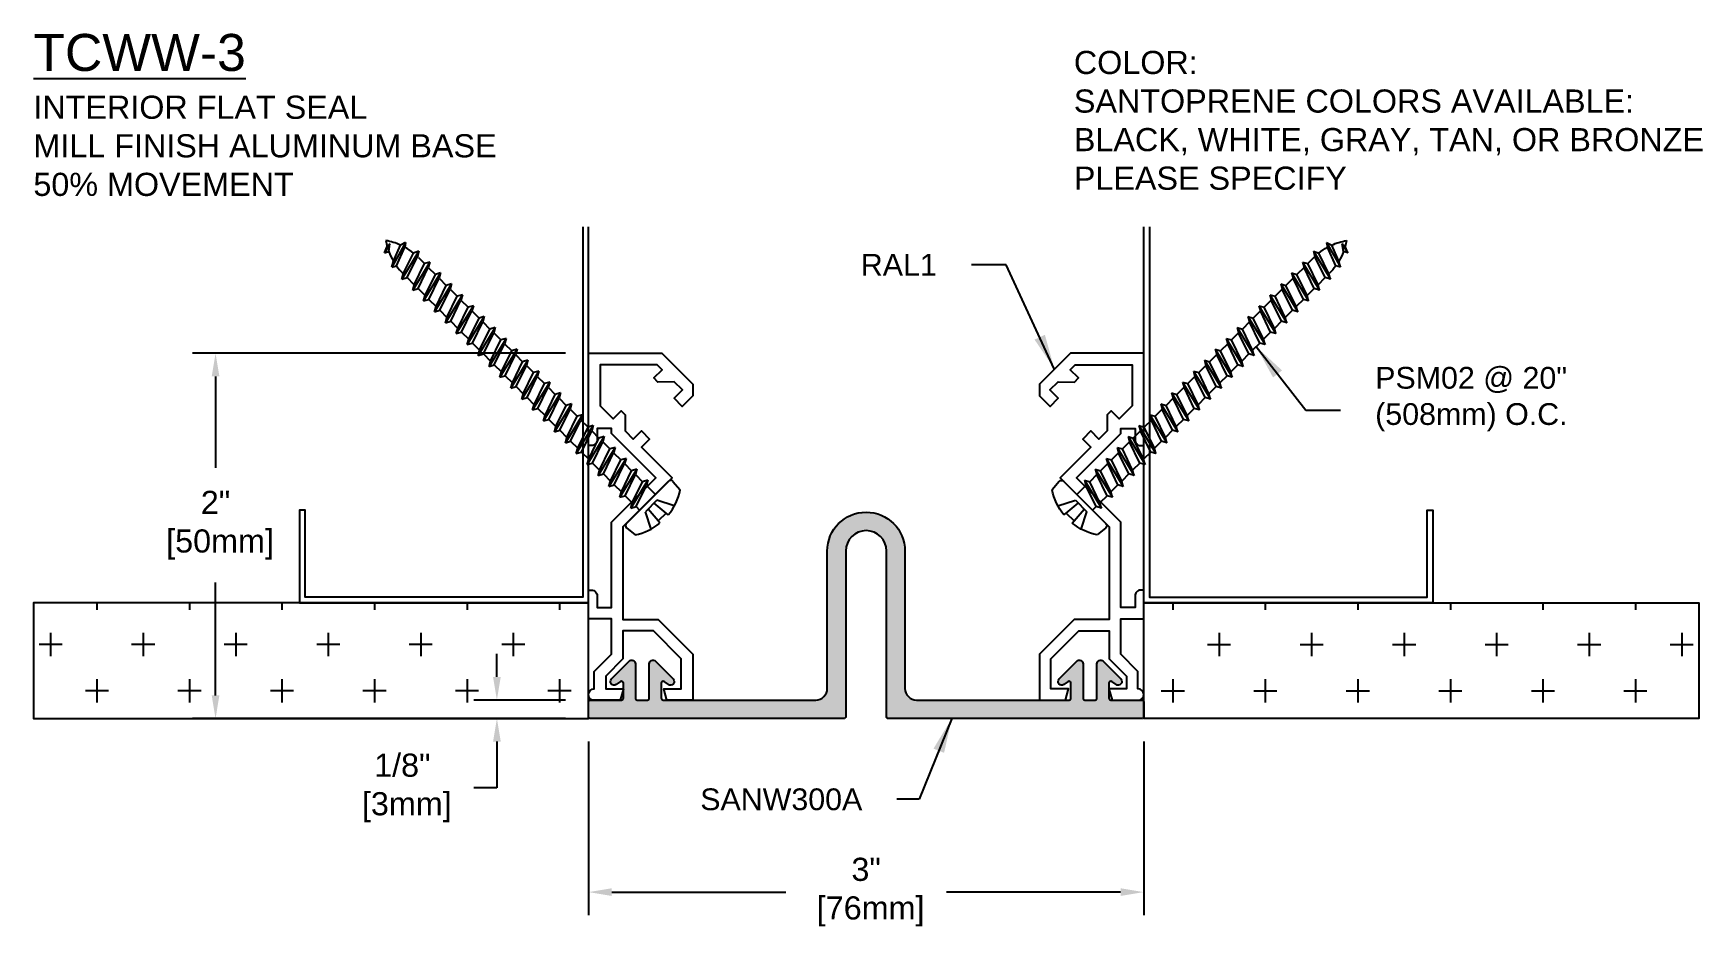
# Model space of a CAD drawing. Header units: inches. Extents: x 1.1 to 10.12, y 0.97 to 5.8.
import ezdxf

# ---------------------------------------------------------------- set-up
doc = ezdxf.new("R2010")
doc.units = ezdxf.units.IN
doc.header["$MEASUREMENT"] = 0
for name, color, linetype in [('Anchors', 4, 'Continuous'), ('Conditions', 1, 'Continuous'), ('Dimensions', 3, 'Continuous'), ('Fillers', 2, 'Continuous'), ('Metals', 7, 'Continuous'), ('Text', 2, 'Continuous')]:
    doc.layers.add(name, color=color, linetype=linetype)
doc.styles.add('Arial', font='arial.ttf')
doc.dimstyles.new('Arial', dxfattribs={"dimtxt": 0.1875, "dimasz": 0.1875, "dimexe": 0.1875, "dimexo": 0.1875, "dimgap": 0.1875, "dimtad": 0, "dimtih": 1, "dimtoh": 1, "dimdec": 4, "dimzin": 0, "dimdsep": 46, "dimlunit": 4, "dimtxsty": 'Arial', "dimcen": 0.1875, "dimadec": 0, "dimazin": 0, "dimtfac": 1, "dimtdec": 4, "dimtofl": 0, "dimtmove": 0, "dimatfit": 3, "dimfxl": 0, "dimfrac": 2, "dimtolj": 1, "dimtzin": 0, "dimarcsym": 0})

# ---------------------------------------------------------------- blocks, each defined once
blk = doc.blocks.new('A$CB0F2')
blk.add_lwpolyline([(0.029, 0.0023, -0.958439), (0.0317, 0.0642), (0.0317, 0.1582), (0.1247, 0.2512), (0.1247, 0.4422), (0.0007, 0.4422), (0.0007, 0.5972), (0.0167, 0.5972, -0.414214), (0.0477, 0.5662), (0.0477, 0.5042), (0.1247, 0.5042), (0.1247, 0.9649), (0.3641, 1.2043), (0.1247, 1.4438), (0.1247, 1.4712), (0.0477, 1.4712), (0.0477, 1.4092, -0.414214), (0.0167, 1.3782), (0.0007, 1.3782), (0.0007, 1.8772), (0.397, 1.8772), (0.5637, 1.7105), (0.5637, 1.6471), (0.507, 1.5904), (0.4631, 1.6343), (0.5077, 1.6788), (0.4638, 1.7226), (0.3755, 1.7219), (0.3535, 1.7439), (0.3981, 1.7884), (0.3713, 1.8152), (0.0627, 1.8152), (0.0627, 1.5935), (0.1329, 1.5232), (0.1768, 1.5671), (0.1987, 1.5452), (0.1987, 1.4575), (0.2425, 1.4136), (0.2864, 1.4575), (0.3302, 1.4136), (0.2864, 1.3698), (0.4518, 1.2043), (0.1867, 0.9392), (0.1867, 0.4392), (0.3767, 0.4392), (0.5637, 0.2522), (0.5637, 0.0022), (0.4233, 0.0022), (0.4067, 0.0642), (0.5017, 0.0642), (0.5017, 0.2265), (0.351, 0.3772), (0.1867, 0.3772), (0.1867, 0.2255), (0.0937, 0.1325), (0.0937, 0.0642), (0.1887, 0.0642), (0.172, 0.0022), (0.029, 0.0022)], format="xyb")
blk = doc.blocks.new('ral1')
blk.add_blockref('A$CB0F2', (-0.029, -0.0022))
blk = doc.blocks.new('*D3')
at = {"layer": 'Defpoints', "color": 0}
for p in [(4.1014, 2.0973), (7.1014, 2.0973), (4.1014, 1.1595)]:
    blk.add_point(p, dxfattribs=at)
at = {"layer": 'Dimensions', "color": 0, "lineweight": -2}
for p, q in [((4.1014, 1.9723), (4.1014, 1.0345)), ((7.1014, 1.9723), (7.1014, 1.0345)), ((4.2264, 1.1595), (5.1667, 1.1595)), ((6.9764, 1.1595), (6.0361, 1.1595))]:
    blk.add_line(p, q, dxfattribs=at)
at = {"layer": 'Dimensions', "color": 0}
for points in [[(4.2264, 1.1803), (4.2264, 1.1386), (4.1014, 1.1595)], [(6.9764, 1.1803), (6.9764, 1.1386), (7.1014, 1.1595)]]:
    blk.add_solid(points, dxfattribs=at)
at = {"layer": 'Dimensions', "color": 0, "insert": (5.6014, 1.1595), "char_height": 0.125, "attachment_point": 5, "style": 'Arial'}
blk.add_mtext('\\A1;3"\\P [76mm]', dxfattribs=at)
blk = doc.blocks.new('PSM02')
for p, q in [((-0.089, 0.1159), (-0.0437, 0.0281)), ((-0.0319, 0.1271), (-0.0299, 0.1115)), ((-0.0299, 0.1115), (0.0299, 0.1115)), ((-0.0299, 0.1115), (-0.023, 0.0281)), ((0.0299, 0.1115), (0.023, 0.0281)), ((0.0319, 0.1271), (0.0299, 0.1115)), ((0.089, 0.1159), (0.0437, 0.0281)), ((-0.1774, 0.0173), (-0.1722, 0.0772)), ((-0.1615, 0), (0.1615, 0)), ((-0.06, -0.0689), (-0.06, 0)), ((-0.0437, 0.0281), (0.0437, 0.0281)), ((0.06, -0.0273), (0.06, 0)), ((0.1774, 0.0173), (0.1722, 0.0772)), ((-0.086, -0.0833), (0.086, -0.0417)), ((-0.086, -0.0833), (-0.06, -0.0689)), ((-0.086, -0.0833), (-0.06, -0.0977)), ((0.06, -0.0273), (-0.06, -0.0689)), ((0.06, -0.0561), (-0.06, -0.0977)), ((0.086, -0.0417), (0.06, -0.0273)), ((0.086, -0.0417), (0.06, -0.0561)), ((0.06, -0.1106), (0.06, -0.0561)), ((-0.086, -0.1667), (0.086, -0.125)), ((-0.086, -0.1667), (-0.06, -0.1523)), ((-0.086, -0.1667), (-0.06, -0.1811)), ((-0.06, -0.1523), (-0.06, -0.0977)), ((0.06, -0.1106), (-0.06, -0.1523)), ((0.06, -0.1394), (-0.06, -0.1811)), ((0.086, -0.125), (0.06, -0.1106)), ((0.086, -0.125), (0.06, -0.1394)), ((0.06, -0.1939), (0.06, -0.1394)), ((-0.086, -0.25), (0.086, -0.2083)), ((-0.086, -0.25), (-0.06, -0.2356)), ((-0.086, -0.25), (-0.06, -0.2644)), ((-0.06, -0.2356), (-0.06, -0.1811)), ((0.06, -0.1939), (-0.06, -0.2356)), ((0.06, -0.2227), (-0.06, -0.2644)), ((-0.06, -0.3189), (-0.06, -0.2644)), ((0.086, -0.2083), (0.06, -0.1939)), ((0.086, -0.2083), (0.06, -0.2227)), ((0.06, -0.2773), (0.06, -0.2227)), ((-0.086, -0.3333), (0.086, -0.2917)), ((-0.086, -0.3333), (-0.06, -0.3189)), ((-0.086, -0.3333), (-0.06, -0.3477)), ((0.06, -0.2773), (-0.06, -0.3189)), ((0.06, -0.3061), (-0.06, -0.3477)), ((-0.06, -0.4023), (-0.06, -0.3477)), ((0.06, -0.3606), (-0.06, -0.4023)), ((0.086, -0.2917), (0.06, -0.2773)), ((0.086, -0.2917), (0.06, -0.3061)), ((0.06, -0.3606), (0.06, -0.3061)), ((0.086, -0.375), (0.06, -0.3606)), ((-0.086, -0.4167), (0.086, -0.375)), ((-0.086, -0.4167), (-0.06, -0.4023)), ((-0.086, -0.4167), (-0.06, -0.4311)), ((0.06, -0.3894), (-0.06, -0.4311)), ((-0.06, -0.4856), (-0.06, -0.4311)), ((0.06, -0.4439), (-0.06, -0.4856)), ((0.086, -0.375), (0.06, -0.3894)), ((0.06, -0.4439), (0.06, -0.3894)), ((0.086, -0.4583), (0.06, -0.4439)), ((-0.086, -0.5), (0.086, -0.4583)), ((-0.086, -0.5), (-0.06, -0.4856)), ((-0.086, -0.5), (-0.06, -0.5144)), ((0.06, -0.4727), (-0.06, -0.5144)), ((-0.06, -0.5689), (-0.06, -0.5144)), ((0.06, -0.5273), (-0.06, -0.5689)), ((0.086, -0.4583), (0.06, -0.4727)), ((0.06, -0.5273), (0.06, -0.4727)), ((0.086, -0.5417), (0.06, -0.5273)), ((-0.086, -0.5833), (0.086, -0.5417)), ((-0.086, -0.5833), (-0.06, -0.5689)), ((-0.086, -0.5833), (-0.06, -0.5977)), ((-0.086, -0.6667), (0.086, -0.625)), ((0.06, -0.5561), (-0.06, -0.5977)), ((-0.06, -0.6523), (-0.06, -0.5977)), ((0.06, -0.6106), (-0.06, -0.6523)), ((0.086, -0.5417), (0.06, -0.5561)), ((0.06, -0.6106), (0.06, -0.5561)), ((0.086, -0.625), (0.06, -0.6106)), ((0.086, -0.625), (0.06, -0.6394)), ((-0.086, -0.6667), (-0.06, -0.6523)), ((-0.086, -0.6667), (-0.06, -0.6811)), ((-0.086, -0.75), (0.086, -0.7083)), ((0.06, -0.6394), (-0.06, -0.6811)), ((-0.06, -0.7356), (-0.06, -0.6811)), ((0.06, -0.6939), (-0.06, -0.7356)), ((0.06, -0.6939), (0.06, -0.6394)), ((0.086, -0.7083), (0.06, -0.6939)), ((0.086, -0.7083), (0.06, -0.7227)), ((-0.086, -0.75), (-0.06, -0.7356)), ((-0.086, -0.75), (-0.06, -0.7644)), ((-0.086, -0.8333), (0.086, -0.7917)), ((0.06, -0.7227), (-0.06, -0.7644)), ((-0.06, -0.8189), (-0.06, -0.7644)), ((0.06, -0.7773), (-0.06, -0.8189)), ((0.06, -0.8061), (-0.06, -0.8477)), ((0.06, -0.7773), (0.06, -0.7227)), ((0.086, -0.7917), (0.06, -0.7773)), ((0.086, -0.7917), (0.06, -0.8061)), ((0.06, -0.8606), (0.06, -0.8061)), ((-0.086, -0.8333), (-0.06, -0.8189)), ((-0.086, -0.8333), (-0.06, -0.8477)), ((-0.086, -0.9167), (0.086, -0.875)), ((-0.06, -0.9023), (-0.06, -0.8477)), ((0.06, -0.8606), (-0.06, -0.9023)), ((0.06, -0.8894), (-0.06, -0.9311)), ((0.086, -0.875), (0.06, -0.8606)), ((0.086, -0.875), (0.06, -0.8894)), ((0.06, -0.9439), (0.06, -0.8894)), ((-0.086, -0.9167), (-0.06, -0.9023)), ((-0.086, -0.9167), (-0.06, -0.9311)), ((-0.086, -1), (0.086, -0.9583)), ((-0.086, -1), (-0.06, -0.9856)), ((-0.06, -0.9856), (-0.06, -0.9311)), ((0.06, -0.9439), (-0.06, -0.9856)), ((0.06, -0.9727), (-0.06, -1.0144)), ((0.086, -0.9583), (0.06, -0.9439)), ((0.086, -0.9583), (0.06, -0.9727)), ((0.06, -1.0273), (0.06, -0.9727)), ((-0.086, -1), (-0.06, -1.0144)), ((-0.086, -1.0833), (0.086, -1.0417)), ((-0.086, -1.0833), (-0.06, -1.0689)), ((-0.06, -1.0689), (-0.06, -1.0144)), ((0.06, -1.0273), (-0.06, -1.0689)), ((0.06, -1.0561), (-0.06, -1.0977)), ((0.086, -1.0417), (0.06, -1.0273)), ((0.086, -1.0417), (0.06, -1.0561)), ((0.06, -1.1106), (0.06, -1.0561)), ((-0.086, -1.0833), (-0.06, -1.0977)), ((-0.086, -1.1667), (0.086, -1.125)), ((-0.086, -1.1667), (-0.06, -1.1523)), ((-0.086, -1.1667), (-0.06, -1.1811)), ((-0.06, -1.1523), (-0.06, -1.0977)), ((0.06, -1.1106), (-0.06, -1.1523)), ((0.06, -1.1394), (-0.06, -1.1811)), ((0.086, -1.125), (0.06, -1.1106)), ((0.086, -1.125), (0.06, -1.1394)), ((0.06, -1.1939), (0.06, -1.1394)), ((-0.086, -1.25), (0.086, -1.2083)), ((-0.086, -1.25), (-0.06, -1.2356)), ((-0.086, -1.25), (-0.06, -1.2644)), ((-0.06, -1.2356), (-0.06, -1.1811)), ((0.06, -1.1939), (-0.06, -1.2356)), ((0.06, -1.2227), (-0.06, -1.2644)), ((0.086, -1.2083), (0.06, -1.1939)), ((0.086, -1.2083), (0.06, -1.2227)), ((0.06, -1.2773), (0.06, -1.2227)), ((-0.086, -1.3333), (0.086, -1.2917)), ((-0.086, -1.3333), (-0.06, -1.3189)), ((-0.086, -1.3333), (-0.06, -1.3477)), ((-0.06, -1.3189), (-0.06, -1.2644)), ((0.06, -1.2773), (-0.06, -1.3189)), ((0.06, -1.3061), (-0.06, -1.3477)), ((-0.06, -1.4023), (-0.06, -1.3477)), ((0.086, -1.2917), (0.06, -1.2773)), ((0.086, -1.2917), (0.06, -1.3061)), ((0.06, -1.3606), (0.06, -1.3061)), ((-0.086, -1.4167), (0.086, -1.375)), ((-0.086, -1.4167), (-0.06, -1.4023)), ((-0.086, -1.4167), (-0.06, -1.4311)), ((0.06, -1.3606), (-0.06, -1.4023)), ((0.06, -1.3894), (-0.06, -1.4311)), ((-0.06, -1.4856), (-0.06, -1.4311)), ((0.086, -1.375), (0.06, -1.3606)), ((0.086, -1.375), (0.06, -1.3894)), ((0.06, -1.4439), (0.06, -1.3894)), ((-0.086, -1.5), (0.086, -1.4583)), ((-0.086, -1.5), (-0.06, -1.4856)), ((-0.086, -1.5), (-0.06, -1.5144)), ((0.06, -1.4439), (-0.06, -1.4856)), ((0.06, -1.4727), (-0.06, -1.5144)), ((-0.06, -1.5689), (-0.06, -1.5144)), ((0.06, -1.5273), (-0.06, -1.5689)), ((0.086, -1.4583), (0.06, -1.4439)), ((0.086, -1.4583), (0.06, -1.4727)), ((0.06, -1.5273), (0.06, -1.4727)), ((0.086, -1.5417), (0.06, -1.5273)), ((-0.086, -1.5833), (0.086, -1.5417)), ((-0.086, -1.5833), (-0.06, -1.5689)), ((-0.086, -1.5833), (-0.06, -1.5977)), ((0.06, -1.5561), (-0.06, -1.5977)), ((-0.06, -1.6523), (-0.06, -1.5977)), ((0.06, -1.6106), (-0.06, -1.6523)), ((0.086, -1.5417), (0.06, -1.5561)), ((0.06, -1.6106), (0.06, -1.5561)), ((0.086, -1.625), (0.06, -1.6106)), ((-0.086, -1.6667), (0.086, -1.625)), ((-0.086, -1.6667), (-0.06, -1.6523)), ((-0.086, -1.6667), (-0.06, -1.6811)), ((-0.086, -1.75), (0.086, -1.7083)), ((0.06, -1.6394), (-0.06, -1.6811)), ((-0.06, -1.7356), (-0.06, -1.6811)), ((0.06, -1.6939), (-0.06, -1.7356)), ((0.086, -1.625), (0.06, -1.6394)), ((0.06, -1.6939), (0.06, -1.6394)), ((0.086, -1.7083), (0.06, -1.6939)), ((0.086, -1.7083), (0.06, -1.7227)), ((-0.086, -1.75), (-0.06, -1.7356)), ((-0.086, -1.75), (-0.06, -1.7644)), ((-0.086, -1.8333), (0.086, -1.7917)), ((0.06, -1.7227), (-0.06, -1.7644)), ((-0.06, -1.8104), (-0.06, -1.7644)), ((0.06, -1.7773), (-0.06, -1.8189)), ((0.06, -1.7227), (0.06, -1.7773)), ((0.086, -1.7917), (0.06, -1.7773)), ((0.086, -1.7917), (0.06, -1.8061)), ((-0.086, -1.8333), (-0.06, -1.8189)), ((-0.086, -1.8333), (-0.058, -1.847)), ((-0.0685, -1.9167), (0.0787, -1.875)), ((0.06, -1.8061), (-0.058, -1.847)), ((0.0559, -1.862), (-0.047, -1.902)), ((0.0496, -1.8924), (-0.0389, -1.9264)), ((0.0787, -1.875), (0.0496, -1.8924)), ((0.0787, -1.875), (0.0559, -1.862)), ((0.06, -1.8061), (0.06, -1.8104)), ((-0.0685, -1.9167), (-0.047, -1.902)), ((-0.0685, -1.9167), (-0.0389, -1.9264)), ((0.0305, -1.9468), (-0.0039, -1.972)), ((-0.0039, -1.972), (0.0513, -1.9583)), ((0.0174, -1.9725), (-0.0039, -1.972)), ((0.0513, -1.9583), (0.0174, -1.9725)), ((0.0513, -1.9583), (0.0305, -1.9468))]:
    blk.add_line(p, q)
for centre, radius, start, end in [((0, -0.1847), 0.3135, 95.84468, 123.32297), ((0, -0.1847), 0.3135, 56.67703, 84.15532), ((-0.1615, 0.016), 0.016, 175, 270), ((0.1615, 0.016), 0.016, 270, 5), ((0.2696, -1.8104), 0.3296, 180, 181.48094), ((0.2696, -1.8104), 0.3296, 186.38087, 196.13333), ((-0.2696, -1.8104), 0.3296, 335.5566, 345.58715), ((-0.2696, -1.8104), 0.3296, 350.9871, 0), ((0.2696, -1.8104), 0.3296, 200.61291, 215.11798), ((-0.2696, -1.8104), 0.3296, 324.88202, 330.53258)]:
    blk.add_arc(centre, radius, start, end)
blk = doc.blocks.new('*D4')
at = {"layer": 'Defpoints', "color": 0}
for p in [(4.1014, 4.0707), (2.0858, 2.0973), (4.1014, 2.0973)]:
    blk.add_point(p, dxfattribs=at)
at = {"layer": 'Dimensions', "color": 0, "lineweight": -2}
for p, q in [((3.9764, 4.0707), (1.9608, 4.0707)), ((2.0858, 3.9457), (2.0858, 3.4515)), ((2.0858, 2.2223), (2.0858, 2.8324)), ((3.9764, 2.0973), (1.9608, 2.0973))]:
    blk.add_line(p, q, dxfattribs=at)
at = {"layer": 'Dimensions', "color": 0}
for points in [[(2.065, 3.9457), (2.1066, 3.9457), (2.0858, 4.0707)], [(2.065, 2.2223), (2.1066, 2.2223), (2.0858, 2.0973)]]:
    blk.add_solid(points, dxfattribs=at)
at = {"layer": 'Dimensions', "color": 0, "insert": (2.0858, 3.142), "char_height": 0.125, "attachment_point": 5, "style": 'Arial'}
blk.add_mtext('\\A1;2"\\P [50mm]', dxfattribs=at)
blk = doc.blocks.new('*D5')
at = {"layer": 'Defpoints', "color": 0}
for p in [(4.1014, 2.1973), (3.6062, 2.0973), (4.1014, 2.0973)]:
    blk.add_point(p, dxfattribs=at)
at = {"layer": 'Dimensions', "color": 0, "lineweight": -2}
for p, q in [((3.6062, 2.3223), (3.6062, 2.4473)), ((3.9764, 2.1973), (3.4812, 2.1973)), ((3.9764, 2.0973), (3.4812, 2.0973)), ((3.6062, 1.9723), (3.6062, 1.7223)), ((3.6062, 1.7223), (3.4812, 1.7223))]:
    blk.add_line(p, q, dxfattribs=at)
at = {"layer": 'Dimensions', "color": 0}
for points in [[(3.5854, 2.3223), (3.627, 2.3223), (3.6062, 2.1973)], [(3.5854, 1.9723), (3.627, 1.9723), (3.6062, 2.0973)]]:
    blk.add_solid(points, dxfattribs=at)
at = {"layer": 'Dimensions', "color": 0, "insert": (3.0951, 1.7223), "char_height": 0.125, "attachment_point": 5, "style": 'Arial'}
blk.add_mtext('\\A1;1/8"\\P [3mm]', dxfattribs=at)
blk = doc.blocks.new('SANW300A')
blk.add_hatch(color=256).paths.add_polyline_path([(1.39, -0.01, 0.414214), (1.38, 0), (0.01, 0, 0.414214), (0, -0.01), (0, -0.09, 0.414214), (0.01, -0.1), (0.178, -0.1, -0.414214), (0.188, -0.11), (0.188, -0.1919, -0.611952), (0.1721, -0.2), (0.1497, -0.1838, 0.923247), (0.1239, -0.2141), (0.2189, -0.3091, 0.668179), (0.253, -0.295), (0.253, -0.11, -0.414214), (0.263, -0.1), (0.318, -0.1, -0.414214), (0.328, -0.11), (0.328, -0.295, 0.668179), (0.3621, -0.3091), (0.4571, -0.2141, 0.923247), (0.4313, -0.1838), (0.4089, -0.2, -0.611952), (0.393, -0.1919), (0.393, -0.11, -0.414214), (0.403, -0.1), (1.2275, -0.1, -0.414214), (1.29, -0.1625), (1.29, -0.905, 1), (1.71, -0.905), (1.71, -0.1625, -0.414214), (1.7725, -0.1), (2.597, -0.1, -0.414214), (2.607, -0.11), (2.607, -0.1919, -0.611952), (2.5911, -0.2), (2.5687, -0.1838, 0.923247), (2.5429, -0.2141), (2.6379, -0.3091, 0.668179), (2.672, -0.295), (2.672, -0.11, -0.414214), (2.682, -0.1), (2.737, -0.1, -0.414214), (2.747, -0.11), (2.747, -0.295, 0.668179), (2.7811, -0.3091), (2.8761, -0.2141, 0.923247), (2.8503, -0.1838), (2.8279, -0.2, -0.611952), (2.812, -0.1919), (2.812, -0.11, -0.414214), (2.822, -0.1), (2.99, -0.1, 0.414214), (3, -0.09), (3, -0.01, 0.414214), (2.99, 0), (1.62, 0, 0.414214), (1.61, -0.01), (1.61, -0.905, -1), (1.39, -0.905)])
at = {"linetype": 'Continuous'}
blk.add_lwpolyline([(2.672, -0.11, -0.414214), (2.682, -0.1), (2.737, -0.1, -0.414214), (2.747, -0.11), (2.747, -0.295, 0.668179), (2.7811, -0.3091), (2.8761, -0.2141, 0.923247), (2.8503, -0.1838), (2.8279, -0.2, -0.611952), (2.812, -0.1919), (2.812, -0.11, -0.414214), (2.822, -0.1), (2.99, -0.1, 0.414214), (3, -0.09), (3, -0.01, 0.414214), (2.99, 0), (1.62, 0, 0.414214), (1.61, -0.01), (1.61, -0.905, -1), (1.39, -0.905), (1.39, -0.01, 0.414214), (1.38, 0), (0.01, 0, 0.414214), (0, -0.01), (0, -0.09, 0.414214), (0.01, -0.1), (0.178, -0.1, -0.414214), (0.188, -0.11), (0.188, -0.1919, -0.611952), (0.1721, -0.2), (0.1497, -0.1838, 0.923247), (0.1239, -0.2141), (0.2189, -0.3091, 0.668179), (0.253, -0.295), (0.253, -0.11, -0.414214), (0.263, -0.1), (0.318, -0.1, -0.414214), (0.328, -0.11), (0.328, -0.295, 0.668179), (0.3621, -0.3091), (0.4571, -0.2141, 0.923247), (0.4313, -0.1838), (0.4089, -0.2, -0.611952), (0.393, -0.1919), (0.393, -0.11, -0.414214), (0.403, -0.1), (1.2275, -0.1, -0.414214), (1.29, -0.1625), (1.29, -0.905, 1), (1.71, -0.905), (1.71, -0.1625, -0.414214), (1.7725, -0.1), (2.597, -0.1, -0.414214), (2.607, -0.11), (2.607, -0.1919, -0.611952), (2.5911, -0.2), (2.5687, -0.1838, 0.923247), (2.5429, -0.2141), (2.6379, -0.3091, 0.668179), (2.672, -0.295)], format="xyb", close=True, dxfattribs=at)

msp = doc.modelspace()

# ---------------------------------------------------------------- hatches: boundary and pattern name
at = {"layer": 'Conditions'}
h = msp.add_hatch(dxfattribs=at)
h.set_pattern_fill('CROSS', color=256, style=0)
h.set_pattern_definition([(180, (10.007, 7.2469), (-0.25, -0.25), [0.125, -0.375]), (270, (9.9445, 7.3094), (0.25, -0.25), [0.125, -0.375])])
h.paths.add_polyline_path([(1.10139, 2.09728), (4.10139, 2.09728), (4.10139, 2.19728), (4.10139, 2.72228), (2.53889, 2.72228), (1.10139, 2.72228)])
h = msp.add_hatch(dxfattribs=at)
h.set_pattern_fill('CROSS', color=256, style=0)
h.set_pattern_definition([(0, (1.19578, 7.2469), (0.25, -0.25), [0.125, -0.375]), (270, (1.25828, 7.3094), (-0.25, -0.25), [0.125, -0.375])])
h.paths.add_polyline_path([(10.10139, 2.09728), (7.10139, 2.09728), (7.10139, 2.19728), (7.10139, 2.72228), (8.66389, 2.72228), (10.10139, 2.72228)])

# ---------------------------------------------------------------- linework, layer by layer
for points in [[(4.07014, 4.75353), (4.07014, 2.75353), (2.57014, 2.75353), (2.57014, 3.22228), (2.53889, 3.22228), (2.53889, 2.72228), (4.10139, 2.72228), (4.10139, 4.75353)], [(7.13264, 4.75353), (7.13264, 2.75353), (8.63264, 2.75353), (8.63264, 3.22228), (8.66389, 3.22228), (8.66389, 2.72228), (7.10139, 2.72228), (7.10139, 4.75353)], [(4.10139, 2.72228), (1.10139, 2.72228), (1.10139, 2.09728), (4.10139, 2.09728), (4.10139, 2.72228)], [(7.10139, 2.72228), (10.10139, 2.72228), (10.10139, 2.09728), (7.10139, 2.09728), (7.10139, 2.72228)]]:
    msp.add_lwpolyline(points, dxfattribs=at)

# ---------------------------------------------------------------- block references
at = {"layer": 'Anchors', "rotation": 225}
msp.add_blockref('PSM02', (4.41998, 3.26527), dxfattribs=at)
at = {"layer": 'Anchors', "xscale": -1, "rotation": 134.9999999999999}
msp.add_blockref('PSM02', (6.78281, 3.26527), dxfattribs=at)
at = {"layer": 'Fillers', "xscale": -1, "rotation": 180}
msp.add_blockref('SANW300A', (4.10139, 2.09728), dxfattribs=at)
at = {"layer": 'Metals', "rotation": 359.9999999999996}
msp.add_blockref('ral1', (4.12976, 2.19568), dxfattribs=at)
at = {"layer": 'Metals', "xscale": -1}
msp.add_blockref('ral1', (7.07303, 2.19568), dxfattribs=at)

# ---------------------------------------------------------------- texts
at = {"layer": 'Text', "attachment_point": 1, "style": 'Arial'}
for s, insert, char_height, width in [('{\\LTCWW-3\\P\\H0.625x;\\lINTERIOR FLAT SEAL\\PMILL FINISH ALUMINUM BASE\\P50% MOVEMENT}', (1.10139, 5.79595), 0.2, 4.1875), ('COLOR:{\\L                         \\~ \\P}SANTOPRENE COLORS AVAILABLE:\\PBLACK, WHITE, GRAY, TAN, OR BRONZE\\PPLEASE SPECIFY', (6.72389, 5.70433), 0.125, 3.4057584)]:
    msp.add_mtext(s, dxfattribs=dict(at, insert=insert, char_height=char_height, width=width))
at = {"layer": 'Text', "char_height": 0.1175, "style": 'Arial'}
for s, insert, attachment_point in [('\\A1;RAL1', (5.98328, 4.49016), 9), ('\\A1;PSM02 @ 20"\\P(508mm) O.C.', (8.3523, 3.82258), 4), ('SANW300A', (5.58062, 1.71965), 3)]:
    msp.add_mtext(s, dxfattribs=dict(at, insert=insert, attachment_point=attachment_point))

# ---------------------------------------------------------------- dimensions: what is measured, and where the dimension line sits
at = {"layer": 'Dimensions'}
for base, p1, picture, middle in [((2.08581, 2.09728), (4.10139, 4.07068), '*D4', (2.08581, 3.14197)), ((3.60621, 2.09728), (4.10139, 2.19728), '*D5', (3.09509, 1.72228))]:
    dim = msp.add_linear_dim(base=base, p1=p1, p2=(4.10139, 2.09728), angle=90, dimstyle='Arial', override={"dimtxt": 0.125, "dimasz": 0.125, "dimexe": 0.125, "dimexo": 0.125, "dimgap": 0.125, "dimpost": '\\X'}, dxfattribs=at)
    dim.commit()
    dim.dimension.update_dxf_attribs({"geometry": picture, "text_midpoint": middle, "dimtype": 160})
dim = msp.add_linear_dim(base=(4.10139, 1.15947), p1=(7.10139, 2.09728), p2=(4.10139, 2.09728), dimstyle='Arial', override={"dimtxt": 0.125, "dimasz": 0.125, "dimexe": 0.125, "dimexo": 0.125, "dimgap": 0.125, "dimpost": '\\X'}, dxfattribs=at)
dim.commit()
dim.dimension.update_dxf_attribs({"geometry": '*D3', "text_midpoint": (5.60139, 1.15947), "dimtype": 160})

# ---------------------------------------------------------------- leaders
at = {"layer": 'Text', "annotation_type": 0, "has_hookline": 1}
for points, hookline_direction, text_width in [([(6.61816, 3.98735), (6.35828, 4.54891), (6.17078, 4.54891)], 1, 0.36757), ([(7.70912, 4.10672), (7.9773, 3.76383), (8.1648, 3.76383)], 0, 1.01662), ([(6.06389, 2.09728), (5.88869, 1.6609), (5.76812, 1.6609)], 1, 0.86867)]:
    msp.add_leader(points, dimstyle='Arial', dxfattribs=dict(at, hookline_direction=hookline_direction, text_width=text_width))

doc.saveas('drawing.dxf')
